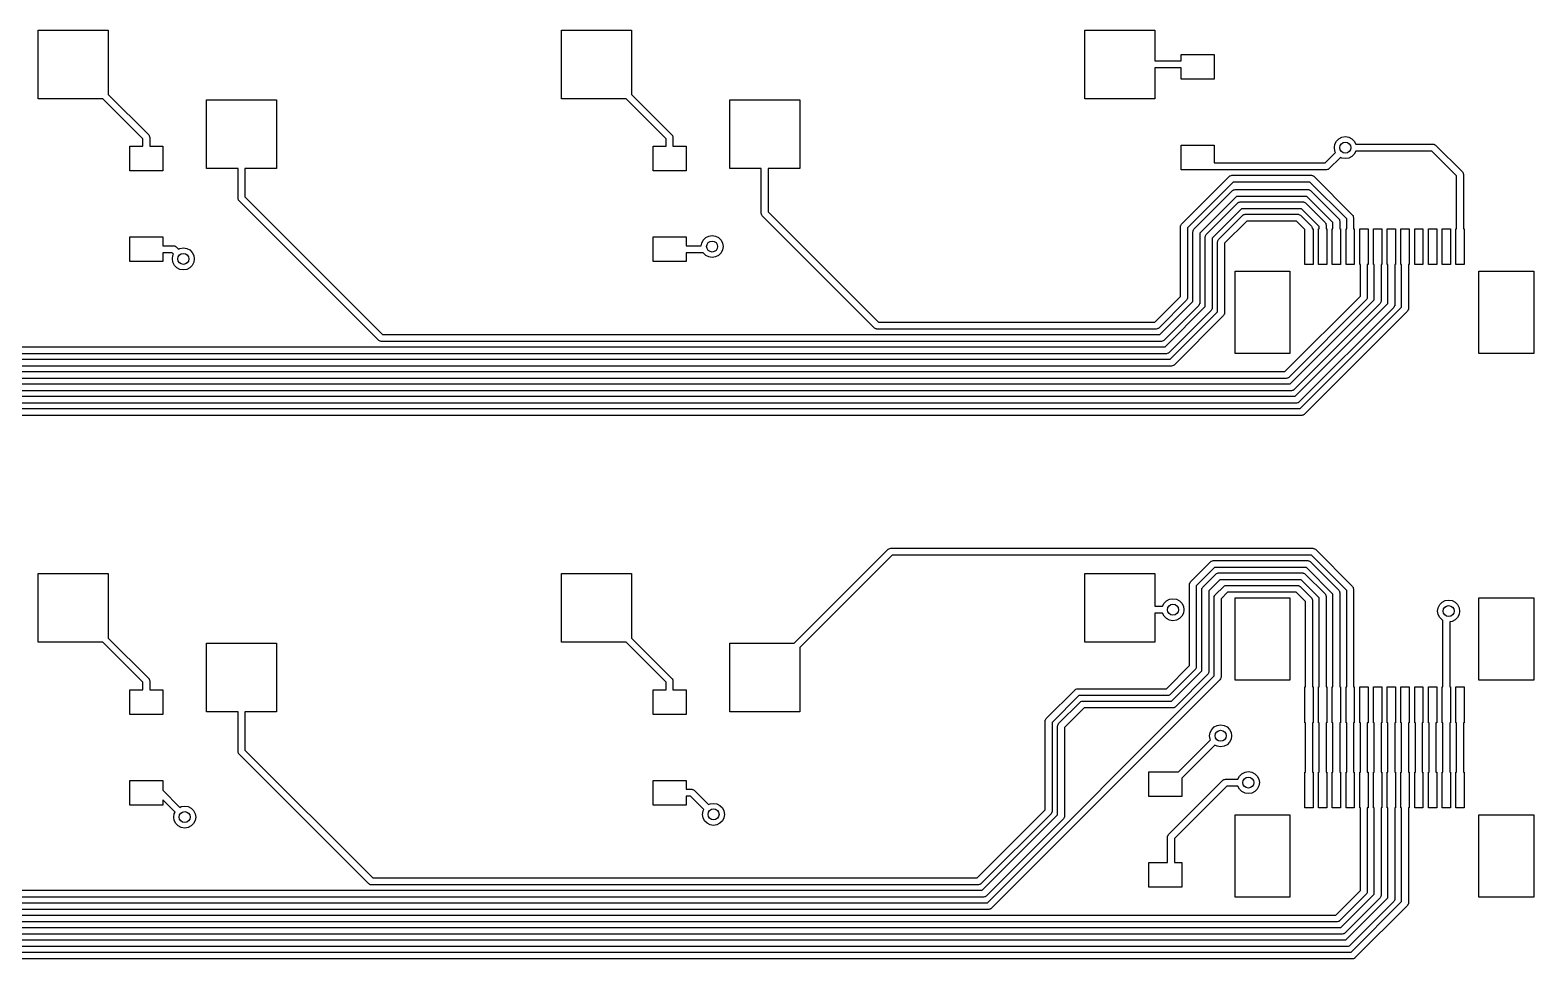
# Model space of a CAD drawing. Extents: x -27 to 355, y -108 to 35.
# Drawn here: x 295 to 349.8, y -27.5 to 6.3 of the extents above; entities that cross this region are included whole.
import ezdxf

# ---------------------------------------------------------------- set-up
doc = ezdxf.new("R2010")
doc.units = 0
doc.layers.add('BLACK', color=7, linetype='CONTINUOUS')

msp = doc.modelspace()

# ---------------------------------------------------------------- linework, layer by layer
at = {"layer": 'BLACK', "linetype": 'CONTINUOUS'}
for p, q in [((295.317, 3.83), (295.317, 6.33)), ((295.317, 6.33), (297.867, 6.33)), ((297.867, 6.33), (297.867, 3.98178)), ((314.367, 3.83), (314.367, 6.33)), ((314.367, 6.33), (316.917, 6.33)), ((316.917, 6.33), (316.917, 3.98178)), ((333.417, 3.83), (333.417, 6.33)), ((333.417, 6.33), (335.967, 6.33)), ((335.967, 6.33), (335.967, 5.205)), ((335.967, 5.205), (336.928, 5.205)), ((336.928, 4.955), (335.967, 4.955)), ((335.967, 4.955), (335.967, 3.83)), ((336.928, 5.205), (336.928, 5.444)), ((336.928, 5.444), (338.128, 5.444)), ((336.928, 4.544), (336.928, 4.955)), ((338.128, 5.444), (338.128, 4.544)), ((338.128, 4.544), (336.928, 4.544)), ((297.867, 3.98178), (299.338, 2.51039)), ((316.917, 3.98178), (318.388, 2.51039)), ((297.665, 3.83), (295.317, 3.83)), ((299.125, 2.37022), (297.665, 3.83)), ((301.44, 1.29), (301.44, 3.79)), ((301.44, 3.79), (303.99, 3.79)), ((303.99, 3.79), (303.99, 1.29)), ((316.715, 3.83), (314.367, 3.83)), ((318.175, 2.37022), (316.715, 3.83)), ((320.49, 1.29), (320.49, 3.79)), ((320.49, 3.79), (323.04, 3.79)), ((323.04, 3.79), (323.04, 1.29)), ((335.967, 3.83), (333.417, 3.83)), ((299.125, 2.1), (299.125, 2.37022)), ((299.338, 2.51039), (299.352, 2.49255)), ((299.352, 2.49255), (299.355, 2.48953)), ((299.355, 2.48953), (299.356, 2.48683)), ((299.356, 2.48683), (299.36, 2.48164)), ((299.36, 2.48164), (299.366, 2.45154)), ((299.366, 2.45154), (299.375, 2.422)), ((299.375, 2.422), (299.375, 2.1)), ((318.175, 2.1), (318.175, 2.37022)), ((318.388, 2.51039), (318.402, 2.49255)), ((318.402, 2.49255), (318.405, 2.48953)), ((318.405, 2.48953), (318.406, 2.48683)), ((318.406, 2.48683), (318.41, 2.48164)), ((318.41, 2.48164), (318.416, 2.45154)), ((318.416, 2.45154), (318.425, 2.422)), ((318.425, 2.422), (318.425, 2.1)), ((342.52, 2.17361), (342.576, 2.28511)), ((342.576, 2.28511), (342.665, 2.37361)), ((342.665, 2.37361), (342.776, 2.43042)), ((342.776, 2.43042), (342.9, 2.45)), ((342.9, 2.45), (343.024, 2.43042)), ((343.024, 2.43042), (343.135, 2.37361)), ((343.135, 2.37361), (343.224, 2.28511)), ((343.224, 2.28511), (343.28, 2.175)), ((298.65, 1.2), (298.65, 2.1)), ((298.65, 2.1), (299.125, 2.1)), ((299.375, 2.1), (299.85, 2.1)), ((299.85, 2.1), (299.85, 1.2)), ((317.7, 1.2), (317.7, 2.1)), ((317.7, 2.1), (318.175, 2.1)), ((318.425, 2.1), (318.9, 2.1)), ((318.9, 2.1), (318.9, 1.2)), ((336.928, 1.244), (336.928, 2.144)), ((336.928, 2.144), (338.128, 2.144)), ((338.128, 2.144), (338.128, 1.49198)), ((342.165, 1.49198), (342.547, 1.87337)), ((342.723, 1.69659), (342.305, 1.27859)), ((342.5, 2.05), (342.52, 2.17361)), ((342.52, 1.92639), (342.5, 2.05)), ((342.547, 1.87337), (342.52, 1.92639)), ((342.776, 1.66958), (342.723, 1.69659)), ((342.9, 1.65), (342.776, 1.66958)), ((343.024, 1.66958), (342.9, 1.65)), ((343.135, 1.72639), (343.024, 1.66958)), ((343.224, 1.81489), (343.135, 1.72639)), ((343.28, 1.925), (343.224, 1.81489)), ((343.28, 2.175), (346.1, 2.175)), ((346.048, 1.925), (343.28, 1.925)), ((346.95, 1.02322), (346.048, 1.925)), ((346.1, 2.175), (346.122, 2.1718)), ((346.122, 2.1718), (346.127, 2.17213)), ((346.127, 2.17213), (346.129, 2.17078)), ((346.129, 2.17078), (346.136, 2.16985)), ((346.136, 2.16985), (346.161, 2.15315)), ((346.161, 2.15315), (346.188, 2.13839)), ((346.188, 2.13839), (347.163, 1.16339)), ((299.85, 1.2), (298.65, 1.2)), ((302.59, 1.29), (301.44, 1.29)), ((302.59, 0.20664), (302.59, 1.29)), ((303.99, 1.29), (302.84, 1.29)), ((302.84, 1.29), (302.84, 0.25842)), ((318.9, 1.2), (317.7, 1.2)), ((321.64, 1.29), (320.49, 1.29)), ((321.64, -0.34384), (321.64, 1.29)), ((323.04, 1.29), (321.89, 1.29)), ((321.89, 1.29), (321.89, -0.29206)), ((337.841, 1.244), (336.928, 1.244)), ((337.855, 1.24198), (337.841, 1.244)), ((342.217, 1.24198), (337.855, 1.24198)), ((338.128, 1.49198), (342.165, 1.49198)), ((342.247, 1.25065), (342.217, 1.24198)), ((342.277, 1.25713), (342.247, 1.25065)), ((342.282, 1.261), (342.277, 1.25713)), ((342.285, 1.26179), (342.282, 1.261)), ((342.288, 1.26527), (342.285, 1.26179)), ((342.305, 1.27859), (342.288, 1.26527)), ((347.163, 1.16339), (347.177, 1.14555)), ((347.177, 1.14555), (347.18, 1.14253)), ((347.18, 1.14253), (347.181, 1.13983)), ((347.181, 1.13983), (347.185, 1.13464)), ((347.185, 1.13464), (347.191, 1.10455)), ((347.191, 1.10455), (347.2, 1.075)), ((336.939, -0.73468), (338.679, 1.00585)), ((338.819, 0.79246), (337.152, -0.87485)), ((338.679, 1.00585), (338.697, 1.01917)), ((338.697, 1.01917), (338.7, 1.02265)), ((338.7, 1.02265), (338.703, 1.02344)), ((338.703, 1.02344), (338.708, 1.02731)), ((338.708, 1.02731), (338.738, 1.03379)), ((338.738, 1.03379), (338.767, 1.04246)), ((338.767, 1.04246), (341.665, 1.04246)), ((341.613, 0.79246), (338.819, 0.79246)), ((342.95, -0.54462), (341.613, 0.79246)), ((341.665, 1.04246), (341.687, 1.03926)), ((341.687, 1.03926), (341.691, 1.03959)), ((341.691, 1.03959), (341.694, 1.03824)), ((341.694, 1.03824), (341.7, 1.03731)), ((341.7, 1.03731), (341.726, 1.02061)), ((341.726, 1.02061), (341.753, 1.00585)), ((341.753, 1.00585), (343.163, -0.40446)), ((346.95, -0.9), (346.95, 1.02322)), ((347.2, 1.075), (347.2, -0.9)), ((302.599, 0.17709), (302.59, 0.20664)), ((302.605, 0.147), (302.599, 0.17709)), ((302.609, 0.14181), (302.605, 0.147)), ((302.61, 0.13911), (302.609, 0.14181)), ((302.613, 0.13609), (302.61, 0.13911)), ((302.627, 0.11825), (302.613, 0.13609)), ((307.712, -4.96675), (302.627, 0.11825)), ((302.84, 0.25842), (307.852, -4.75336)), ((337.388, -0.92088), (338.797, 0.48791)), ((338.937, 0.27452), (337.601, -1.06105)), ((337.838, -1.10708), (338.983, 0.03839)), ((338.797, 0.48791), (338.815, 0.50123)), ((338.815, 0.50123), (338.818, 0.50471)), ((338.818, 0.50471), (338.82, 0.5055)), ((338.82, 0.5055), (338.826, 0.50937)), ((338.826, 0.50937), (338.856, 0.51585)), ((338.856, 0.51585), (338.885, 0.52452)), ((338.885, 0.52452), (341.547, 0.52452)), ((341.495, 0.27452), (338.937, 0.27452)), ((338.983, 0.03839), (339.001, 0.05171)), ((339.001, 0.05171), (339.004, 0.05519)), ((339.004, 0.05519), (339.007, 0.05598)), ((339.007, 0.05598), (339.012, 0.05985)), ((339.012, 0.05985), (339.042, 0.06633)), ((339.042, 0.06633), (339.071, 0.075)), ((339.071, 0.075), (341.361, 0.075)), ((341.361, 0.075), (341.383, 0.0718)), ((341.383, 0.0718), (341.387, 0.07213)), ((341.387, 0.07213), (341.39, 0.07078)), ((341.39, 0.07078), (341.396, 0.06985)), ((341.396, 0.06985), (341.422, 0.05315)), ((341.422, 0.05315), (341.449, 0.03839)), ((341.449, 0.03839), (342.163, -0.67589)), ((342.45, -0.68034), (341.495, 0.27452)), ((341.547, 0.52452), (341.569, 0.52133)), ((341.569, 0.52133), (341.574, 0.52165)), ((341.574, 0.52165), (341.576, 0.5203)), ((341.576, 0.5203), (341.582, 0.51937)), ((341.582, 0.51937), (341.608, 0.50267)), ((341.608, 0.50267), (341.635, 0.48791)), ((341.635, 0.48791), (342.663, -0.54017)), ((321.649, -0.37339), (321.64, -0.34384)), ((321.655, -0.40348), (321.649, -0.37339)), ((321.659, -0.40867), (321.655, -0.40348)), ((321.66, -0.41137), (321.659, -0.40867)), ((321.663, -0.41439), (321.66, -0.41137)), ((321.677, -0.43223), (321.663, -0.41439)), ((325.762, -4.51723), (321.677, -0.43223)), ((321.89, -0.29206), (325.902, -4.30384)), ((339.123, -0.175), (338.051, -1.24724)), ((338.287, -1.29328), (339.169, -0.41113)), ((341.309, -0.175), (339.123, -0.175)), ((339.169, -0.41113), (339.187, -0.39781)), ((339.187, -0.39781), (339.19, -0.39433)), ((339.19, -0.39433), (339.193, -0.39354)), ((339.193, -0.39354), (339.198, -0.38967)), ((339.198, -0.38967), (339.228, -0.38319)), ((339.228, -0.38319), (339.258, -0.37452)), ((339.258, -0.37452), (341.175, -0.37452)), ((341.175, -0.37452), (341.197, -0.37772)), ((341.197, -0.37772), (341.201, -0.37739)), ((341.201, -0.37739), (341.204, -0.37874)), ((341.204, -0.37874), (341.21, -0.37967)), ((341.21, -0.37967), (341.236, -0.39637)), ((341.236, -0.39637), (341.263, -0.41113)), ((341.263, -0.41113), (341.663, -0.81161)), ((341.95, -0.81606), (341.309, -0.175)), ((342.663, -0.54017), (342.677, -0.55801)), ((342.95, -0.9), (342.95, -0.54462)), ((343.163, -0.40446), (343.177, -0.42229)), ((343.177, -0.42229), (343.18, -0.42532)), ((343.18, -0.42532), (343.181, -0.42802)), ((343.181, -0.42802), (343.185, -0.4332)), ((343.185, -0.4332), (343.191, -0.4633)), ((343.191, -0.4633), (343.2, -0.49285)), ((343.2, -0.49285), (343.2, -0.9)), ((336.902, -0.82307), (336.905, -0.80104)), ((336.902, -3.36706), (336.902, -0.82307)), ((336.905, -0.79644), (336.906, -0.79397)), ((336.905, -0.80104), (336.905, -0.79644)), ((336.906, -0.79397), (336.907, -0.78757)), ((336.907, -0.78757), (336.924, -0.7617)), ((336.924, -0.7617), (336.939, -0.73468)), ((337.152, -0.87485), (337.152, -3.41884)), ((337.351, -1.00927), (337.355, -0.98724)), ((337.351, -3.55326), (337.351, -1.00927)), ((337.354, -0.98264), (337.356, -0.98017)), ((337.355, -0.98724), (337.354, -0.98264)), ((337.356, -0.98017), (337.357, -0.97377)), ((337.357, -0.97377), (337.373, -0.9479)), ((337.373, -0.9479), (337.388, -0.92088)), ((337.601, -1.06105), (337.601, -3.60503)), ((339.309, -0.62452), (338.5, -1.43344)), ((341.123, -0.62452), (339.309, -0.62452)), ((341.425, -0.92678), (341.123, -0.62452)), ((341.425, -2.2), (341.425, -0.92678)), ((341.663, -0.81161), (341.677, -0.82945)), ((341.677, -0.82945), (341.68, -0.83247)), ((341.68, -0.83247), (341.681, -0.83517)), ((341.681, -0.83517), (341.685, -0.84035)), ((341.685, -0.84035), (341.691, -0.87045)), ((341.691, -0.87045), (341.7, -0.9)), ((341.7, -0.9), (341.725, -0.9)), ((341.725, -0.9), (341.725, -2.2)), ((341.925, -2.2), (341.925, -0.9)), ((341.925, -0.9), (341.95, -0.9)), ((341.95, -0.9), (341.95, -0.81606)), ((342.163, -0.67589), (342.177, -0.69373)), ((342.177, -0.69373), (342.18, -0.69675)), ((342.18, -0.69675), (342.181, -0.69945)), ((342.181, -0.69945), (342.185, -0.70464)), ((342.185, -0.70464), (342.191, -0.73474)), ((342.191, -0.73474), (342.2, -0.76428)), ((342.2, -0.76428), (342.2, -0.9)), ((342.2, -0.9), (342.225, -0.9)), ((342.225, -0.9), (342.225, -2.2)), ((342.425, -2.2), (342.425, -0.9)), ((342.425, -0.9), (342.45, -0.9)), ((342.45, -0.9), (342.45, -0.68034)), ((342.677, -0.55801), (342.68, -0.56103)), ((342.68, -0.56103), (342.681, -0.56374)), ((342.681, -0.56374), (342.685, -0.56892)), ((342.685, -0.56892), (342.691, -0.59902)), ((342.691, -0.59902), (342.7, -0.62856)), ((342.7, -0.62856), (342.7, -0.9)), ((342.7, -0.9), (342.725, -0.9)), ((342.725, -0.9), (342.725, -2.2)), ((342.925, -2.2), (342.925, -0.9)), ((342.925, -0.9), (342.95, -0.9)), ((343.2, -0.9), (343.225, -0.9)), ((343.225, -0.9), (343.225, -2.2)), ((343.425, -2.2), (343.425, -0.9)), ((343.425, -0.9), (343.725, -0.9)), ((343.725, -0.9), (343.725, -2.2)), ((343.925, -2.2), (343.925, -0.9)), ((343.925, -0.9), (344.225, -0.9)), ((344.225, -0.9), (344.225, -2.2)), ((344.425, -2.2), (344.425, -0.9)), ((344.425, -0.9), (344.725, -0.9)), ((344.725, -0.9), (344.725, -2.2)), ((344.925, -2.2), (344.925, -0.9)), ((344.925, -0.9), (345.225, -0.9)), ((345.225, -0.9), (345.225, -2.2)), ((345.425, -2.2), (345.425, -0.9)), ((345.425, -0.9), (345.725, -0.9)), ((345.725, -0.9), (345.725, -2.2)), ((345.925, -2.2), (345.925, -0.9)), ((345.925, -0.9), (346.225, -0.9)), ((346.225, -0.9), (346.225, -2.2)), ((346.425, -2.2), (346.425, -0.9)), ((346.425, -0.9), (346.725, -0.9)), ((346.725, -0.9), (346.725, -2.2)), ((346.925, -2.2), (346.925, -0.9)), ((346.925, -0.9), (346.95, -0.9)), ((347.2, -0.9), (347.225, -0.9)), ((347.225, -0.9), (347.225, -2.2)), ((298.65, -2.1), (298.65, -1.2)), ((298.65, -1.2), (299.85, -1.2)), ((299.85, -1.2), (299.85, -1.525)), ((299.85, -1.525), (300.25, -1.525)), ((300.25, -1.525), (300.272, -1.52819)), ((300.272, -1.52819), (300.277, -1.52787)), ((300.277, -1.52787), (300.279, -1.52922)), ((300.279, -1.52922), (300.286, -1.53015)), ((300.286, -1.53015), (300.311, -1.54685)), ((300.311, -1.54685), (300.338, -1.56161)), ((300.338, -1.56161), (300.423, -1.64659)), ((300.423, -1.64659), (300.476, -1.61958)), ((300.476, -1.61958), (300.6, -1.6)), ((300.6, -1.6), (300.724, -1.61958)), ((300.724, -1.61958), (300.835, -1.67639)), ((317.7, -2.1), (317.7, -1.2)), ((317.7, -1.2), (318.9, -1.2)), ((318.9, -1.2), (318.9, -1.525)), ((318.9, -1.525), (319.454, -1.525)), ((319.454, -1.525), (319.47, -1.42639)), ((319.47, -1.42639), (319.526, -1.31489)), ((319.526, -1.31489), (319.615, -1.22639)), ((319.615, -1.22639), (319.726, -1.16958)), ((319.726, -1.16958), (319.85, -1.15)), ((319.85, -1.15), (319.974, -1.16958)), ((319.974, -1.16958), (320.085, -1.22639)), ((320.085, -1.22639), (320.174, -1.31489)), ((320.174, -1.31489), (320.23, -1.42639)), ((320.23, -1.42639), (320.25, -1.55)), ((320.25, -1.55), (320.23, -1.67361)), ((337.801, -1.19547), (337.804, -1.17344)), ((337.801, -3.73945), (337.801, -1.19547)), ((337.804, -1.16884), (337.805, -1.16636)), ((337.804, -1.17344), (337.804, -1.16884)), ((337.805, -1.16636), (337.806, -1.15996)), ((337.806, -1.15996), (337.823, -1.1341)), ((337.823, -1.1341), (337.838, -1.10708)), ((338.051, -1.24724), (338.051, -3.79123)), ((338.25, -1.38166), (338.254, -1.35963)), ((338.25, -3.92565), (338.25, -1.38166)), ((338.253, -1.35504), (338.255, -1.35256)), ((338.254, -1.35963), (338.253, -1.35504)), ((338.255, -1.35256), (338.256, -1.34616)), ((338.256, -1.34616), (338.272, -1.3203)), ((338.272, -1.3203), (338.287, -1.29328)), ((338.5, -1.43344), (338.5, -3.97743)), ((299.85, -2.1), (298.65, -2.1)), ((300.198, -1.775), (299.85, -1.775)), ((299.85, -1.775), (299.85, -2.1)), ((300.247, -1.82337), (300.198, -1.775)), ((300.2, -2), (300.22, -1.87639)), ((300.22, -2.12361), (300.2, -2)), ((300.22, -1.87639), (300.247, -1.82337)), ((300.276, -2.23511), (300.22, -2.12361)), ((300.835, -1.67639), (300.924, -1.76489)), ((300.924, -1.76489), (300.98, -1.87639)), ((300.98, -2.12361), (300.924, -2.23511)), ((300.98, -1.87639), (301, -2)), ((301, -2), (300.98, -2.12361)), ((318.9, -2.1), (317.7, -2.1)), ((319.521, -1.775), (318.9, -1.775)), ((318.9, -1.775), (318.9, -2.1)), ((319.526, -1.78511), (319.521, -1.775)), ((319.615, -1.87361), (319.526, -1.78511)), ((319.726, -1.93042), (319.615, -1.87361)), ((319.85, -1.95), (319.726, -1.93042)), ((319.974, -1.93042), (319.85, -1.95)), ((320.085, -1.87361), (319.974, -1.93042)), ((320.174, -1.78511), (320.085, -1.87361)), ((320.23, -1.67361), (320.174, -1.78511)), ((300.365, -2.32361), (300.276, -2.23511)), ((300.476, -2.38042), (300.365, -2.32361)), ((300.6, -2.4), (300.476, -2.38042)), ((300.724, -2.38042), (300.6, -2.4)), ((300.835, -2.32361), (300.724, -2.38042)), ((300.924, -2.23511), (300.835, -2.32361)), ((338.885, -5.45), (338.885, -2.45)), ((338.885, -2.45), (340.885, -2.45)), ((340.885, -2.45), (340.885, -5.45)), ((341.725, -2.2), (341.425, -2.2)), ((342.225, -2.2), (341.925, -2.2)), ((342.725, -2.2), (342.425, -2.2)), ((343.225, -2.2), (342.925, -2.2)), ((343.45, -2.2), (343.425, -2.2)), ((343.45, -3.35224), (343.45, -2.2)), ((343.725, -2.2), (343.7, -2.2)), ((343.7, -2.2), (343.7, -3.40402)), ((343.95, -2.2), (343.925, -2.2)), ((343.95, -3.48796), (343.95, -2.2)), ((344.225, -2.2), (344.2, -2.2)), ((344.2, -2.2), (344.2, -3.53974)), ((344.45, -2.2), (344.425, -2.2)), ((344.45, -3.62368), (344.45, -2.2)), ((344.725, -2.2), (344.7, -2.2)), ((344.7, -2.2), (344.7, -3.67546)), ((344.95, -2.2), (344.925, -2.2)), ((344.95, -3.7594), (344.95, -2.2)), ((345.225, -2.2), (345.2, -2.2)), ((345.2, -2.2), (345.2, -3.81117)), ((345.725, -2.2), (345.425, -2.2)), ((346.225, -2.2), (345.925, -2.2)), ((346.725, -2.2), (346.425, -2.2)), ((347.225, -2.2), (346.925, -2.2)), ((347.765, -5.45), (347.765, -2.45)), ((347.765, -2.45), (349.765, -2.45)), ((349.765, -2.45), (349.765, -5.45)), ((335.965, -4.30384), (336.902, -3.36706)), ((337.115, -3.50723), (336.105, -4.51723)), ((336.151, -4.75336), (337.351, -3.55326)), ((337.565, -3.69342), (336.292, -4.96675)), ((336.338, -5.20288), (337.801, -3.73945)), ((337.13, -3.4802), (337.115, -3.50723)), ((337.147, -3.45434), (337.13, -3.4802)), ((337.148, -3.44794), (337.147, -3.45434)), ((337.149, -3.44546), (337.148, -3.44794)), ((337.152, -3.41884), (337.149, -3.44087)), ((337.149, -3.44087), (337.149, -3.44546)), ((337.58, -3.6664), (337.565, -3.69342)), ((337.596, -3.64054), (337.58, -3.6664)), ((337.597, -3.63414), (337.596, -3.64054)), ((337.599, -3.63166), (337.597, -3.63414)), ((337.601, -3.60503), (337.598, -3.62706)), ((337.598, -3.62706), (337.599, -3.63166)), ((338.046, -3.82673), (338.029, -3.8526)), ((338.047, -3.82033), (338.046, -3.82673)), ((338.048, -3.81786), (338.047, -3.82033)), ((338.051, -3.79123), (338.048, -3.81327)), ((338.048, -3.81327), (338.048, -3.81786)), ((340.7, -6.10192), (343.45, -3.35224)), ((343.663, -3.49241), (340.84, -6.31531)), ((340.887, -6.55144), (343.95, -3.48796)), ((344.163, -3.62813), (341.027, -6.76483)), ((341.073, -7.00096), (344.45, -3.62368)), ((344.663, -3.76384), (341.213, -7.21435)), ((341.259, -7.45048), (344.95, -3.7594)), ((343.678, -3.46538), (343.663, -3.49241)), ((343.695, -3.43952), (343.678, -3.46538)), ((343.696, -3.43312), (343.695, -3.43952)), ((343.697, -3.43065), (343.696, -3.43312)), ((343.7, -3.40402), (343.697, -3.42605)), ((343.697, -3.42605), (343.697, -3.43065)), ((344.178, -3.6011), (344.163, -3.62813)), ((344.195, -3.57524), (344.178, -3.6011)), ((344.196, -3.56884), (344.195, -3.57524)), ((344.197, -3.56637), (344.196, -3.56884)), ((344.2, -3.53974), (344.197, -3.56177)), ((344.197, -3.56177), (344.197, -3.56637)), ((344.678, -3.73682), (344.663, -3.76384)), ((344.695, -3.71096), (344.678, -3.73682)), ((344.696, -3.70456), (344.695, -3.71096)), ((344.697, -3.70208), (344.696, -3.70456)), ((344.7, -3.67546), (344.697, -3.69749)), ((344.697, -3.69749), (344.697, -3.70208)), ((345.2, -3.81117), (345.197, -3.8332)), ((325.902, -4.30384), (335.965, -4.30384)), ((338.014, -3.87962), (336.478, -5.41627)), ((336.524, -5.6524), (338.25, -3.92565)), ((338.464, -4.06582), (336.664, -5.86579)), ((338.029, -3.8526), (338.014, -3.87962)), ((338.479, -4.03879), (338.464, -4.06582)), ((338.495, -4.01293), (338.479, -4.03879)), ((338.496, -4.00653), (338.495, -4.01293)), ((338.498, -4.00406), (338.496, -4.00653)), ((338.5, -3.97743), (338.497, -3.99946)), ((338.497, -3.99946), (338.498, -4.00406)), ((345.163, -3.89956), (341.399, -7.66387)), ((345.178, -3.87254), (345.163, -3.89956)), ((345.195, -3.84667), (345.178, -3.87254)), ((345.196, -3.84027), (345.195, -3.84667)), ((345.197, -3.8378), (345.196, -3.84027)), ((345.197, -3.8332), (345.197, -3.8378)), ((307.852, -4.75336), (336.151, -4.75336)), ((325.789, -4.53199), (325.762, -4.51723)), ((325.814, -4.54869), (325.789, -4.53199)), ((325.821, -4.54962), (325.814, -4.54869)), ((325.823, -4.55097), (325.821, -4.54962)), ((325.828, -4.55064), (325.823, -4.55097)), ((325.85, -4.55384), (325.828, -4.55064)), ((336.017, -4.55384), (325.85, -4.55384)), ((336.046, -4.54517), (336.017, -4.55384)), ((336.077, -4.53869), (336.046, -4.54517)), ((336.082, -4.53482), (336.077, -4.53869)), ((336.084, -4.53403), (336.082, -4.53482)), ((336.087, -4.53055), (336.084, -4.53403)), ((336.105, -4.51723), (336.087, -4.53055)), ((336.389, -5.45288), (288.278, -5.45288)), ((288.33, -5.20288), (336.338, -5.20288)), ((307.739, -4.98151), (307.712, -4.96675)), ((307.764, -4.99821), (307.739, -4.98151)), ((307.771, -4.99914), (307.764, -4.99821)), ((307.773, -5.00049), (307.771, -4.99914)), ((307.778, -5.00016), (307.773, -5.00049)), ((307.8, -5.00336), (307.778, -5.00016)), ((336.203, -5.00336), (307.8, -5.00336)), ((336.233, -4.99469), (336.203, -5.00336)), ((336.263, -4.98821), (336.233, -4.99469)), ((336.268, -4.98434), (336.263, -4.98821)), ((336.271, -4.98355), (336.268, -4.98434)), ((336.274, -4.98007), (336.271, -4.98355)), ((336.292, -4.96675), (336.274, -4.98007)), ((336.419, -5.44421), (336.389, -5.45288)), ((336.449, -5.43773), (336.419, -5.44421)), ((336.454, -5.43386), (336.449, -5.43773)), ((336.457, -5.43307), (336.454, -5.43386)), ((336.46, -5.42959), (336.457, -5.43307)), ((336.478, -5.41627), (336.46, -5.42959)), ((340.885, -5.45), (338.885, -5.45)), ((349.765, -5.45), (347.765, -5.45)), ((336.576, -5.9024), (264.377, -5.9024)), ((264.429, -5.6524), (336.524, -5.6524)), ((336.605, -5.89373), (336.576, -5.9024)), ((336.635, -5.88725), (336.605, -5.89373)), ((336.64, -5.88338), (336.635, -5.88725)), ((336.643, -5.88259), (336.64, -5.88338)), ((336.646, -5.87911), (336.643, -5.88259)), ((336.664, -5.86579), (336.646, -5.87911)), ((226.728, -6.55144), (340.887, -6.55144)), ((340.752, -6.35192), (247.03, -6.35192)), ((247.082, -6.10192), (340.7, -6.10192)), ((340.782, -6.34325), (340.752, -6.35192)), ((340.812, -6.33677), (340.782, -6.34325)), ((340.817, -6.3329), (340.812, -6.33677)), ((340.82, -6.33211), (340.817, -6.3329)), ((340.823, -6.32863), (340.82, -6.33211)), ((340.84, -6.31531), (340.823, -6.32863)), ((209.881, -7.00096), (341.073, -7.00096)), ((340.938, -6.80144), (226.676, -6.80144)), ((340.968, -6.79277), (340.938, -6.80144)), ((340.998, -6.78629), (340.968, -6.79277)), ((341.003, -6.78242), (340.998, -6.78629)), ((341.006, -6.78163), (341.003, -6.78242)), ((341.009, -6.77815), (341.006, -6.78163)), ((341.027, -6.76483), (341.009, -6.77815)), ((177.802, -7.45048), (341.259, -7.45048)), ((341.124, -7.25096), (209.829, -7.25096)), ((341.154, -7.24229), (341.124, -7.25096)), ((341.184, -7.23581), (341.154, -7.24229)), ((341.189, -7.23194), (341.184, -7.23581)), ((341.192, -7.23115), (341.189, -7.23194)), ((341.195, -7.22767), (341.192, -7.23115)), ((341.213, -7.21435), (341.195, -7.22767)), ((341.399, -7.66387), (341.381, -7.67719)), ((341.311, -7.70048), (177.75, -7.70048)), ((341.34, -7.69181), (341.311, -7.70048)), ((341.37, -7.68533), (341.34, -7.69181)), ((341.376, -7.68146), (341.37, -7.68533)), ((341.378, -7.68067), (341.376, -7.68146)), ((341.381, -7.67719), (341.378, -7.68067)), ((322.838, -15.995), (326.26, -12.5731)), ((326.26, -12.5731), (326.278, -12.5597)), ((326.278, -12.5597), (326.281, -12.5563)), ((326.281, -12.5563), (326.284, -12.5555)), ((326.284, -12.5555), (326.289, -12.5516)), ((326.289, -12.5516), (326.319, -12.5451)), ((326.319, -12.5451), (326.349, -12.5364)), ((326.349, -12.5364), (341.72, -12.5364)), ((341.72, -12.5364), (341.742, -12.5396)), ((341.742, -12.5396), (341.747, -12.5393)), ((341.747, -12.5393), (341.749, -12.5407)), ((341.749, -12.5407), (341.756, -12.5416)), ((341.756, -12.5416), (341.782, -12.5583)), ((341.782, -12.5583), (341.809, -12.5731)), ((341.809, -12.5731), (343.163, -13.9277)), ((326.4, -12.7864), (323.04, -16.1468)), ((341.669, -12.7864), (326.4, -12.7864)), ((337.262, -13.7616), (338.001, -13.0226)), ((338.001, -13.0226), (338.018, -13.0093)), ((338.018, -13.0093), (338.022, -13.0058)), ((338.022, -13.0058), (338.024, -13.005)), ((338.024, -13.005), (338.029, -13.0011)), ((338.029, -13.0011), (338.059, -12.9946)), ((338.059, -12.9946), (338.089, -12.986)), ((338.089, -12.986), (341.534, -12.986)), ((341.534, -12.986), (341.556, -12.9892)), ((341.556, -12.9892), (341.561, -12.9888)), ((341.561, -12.9888), (341.563, -12.9902)), ((341.563, -12.9902), (341.57, -12.9911)), ((341.57, -12.9911), (341.596, -13.0078)), ((341.596, -13.0078), (341.623, -13.0226)), ((341.623, -13.0226), (342.663, -14.0634)), ((342.95, -14.0678), (341.669, -12.7864)), ((295.317, -15.955), (295.317, -13.455)), ((295.317, -13.455), (297.867, -13.455)), ((297.867, -13.455), (297.867, -15.8032)), ((314.367, -15.955), (314.367, -13.455)), ((314.367, -13.455), (316.917, -13.455)), ((316.917, -13.455), (316.917, -15.8032)), ((333.417, -15.955), (333.417, -13.455)), ((333.417, -13.455), (335.967, -13.455)), ((335.967, -13.455), (335.967, -14.6475)), ((338.141, -13.236), (337.475, -13.9018)), ((337.711, -13.9478), (338.187, -13.4721)), ((338.327, -13.6855), (337.925, -14.088)), ((341.482, -13.236), (338.141, -13.236)), ((338.187, -13.4721), (338.205, -13.4588)), ((338.205, -13.4588), (338.208, -13.4553)), ((338.208, -13.4553), (338.21, -13.4545)), ((338.21, -13.4545), (338.216, -13.4506)), ((338.216, -13.4506), (338.246, -13.4442)), ((338.246, -13.4442), (338.275, -13.4355)), ((338.275, -13.4355), (341.348, -13.4355)), ((341.296, -13.6855), (338.327, -13.6855)), ((341.95, -14.3393), (341.296, -13.6855)), ((341.348, -13.4355), (341.37, -13.4387)), ((341.37, -13.4387), (341.375, -13.4384)), ((341.375, -13.4384), (341.377, -13.4397)), ((341.377, -13.4397), (341.383, -13.4406)), ((341.383, -13.4406), (341.409, -13.4573)), ((341.409, -13.4573), (341.436, -13.4721)), ((341.436, -13.4721), (342.163, -14.1991)), ((342.45, -14.2036), (341.482, -13.236)), ((337.225, -13.85), (337.228, -13.828)), ((337.225, -16.8089), (337.225, -13.85)), ((337.228, -13.8234), (337.229, -13.8209)), ((337.228, -13.828), (337.228, -13.8234)), ((337.229, -13.8209), (337.23, -13.8145)), ((337.23, -13.8145), (337.247, -13.7886)), ((337.247, -13.7886), (337.262, -13.7616)), ((337.475, -13.9018), (337.475, -16.8607)), ((337.675, -14.0362), (337.678, -14.0142)), ((337.675, -16.9951), (337.675, -14.0362)), ((337.677, -14.0096), (337.679, -14.0071)), ((337.678, -14.0142), (337.677, -14.0096)), ((337.679, -14.0071), (337.68, -14.0007)), ((337.68, -14.0007), (337.696, -13.9748)), ((337.696, -13.9748), (337.711, -13.9478)), ((337.925, -14.088), (337.925, -17.0469)), ((338.161, -14.2335), (338.473, -13.9216)), ((338.613, -14.135), (338.374, -14.3737)), ((338.473, -13.9216), (338.49, -13.9083)), ((338.49, -13.9083), (338.493, -13.9048)), ((338.493, -13.9048), (338.496, -13.904)), ((338.496, -13.904), (338.501, -13.9002)), ((338.501, -13.9002), (338.531, -13.8937)), ((338.531, -13.8937), (338.561, -13.885)), ((338.561, -13.885), (341.162, -13.885)), ((341.11, -14.135), (338.613, -14.135)), ((341.45, -14.475), (341.11, -14.135)), ((341.162, -13.885), (341.184, -13.8882)), ((341.184, -13.8882), (341.188, -13.8879)), ((341.188, -13.8879), (341.191, -13.8892)), ((341.191, -13.8892), (341.197, -13.8902)), ((341.197, -13.8902), (341.223, -13.9069)), ((341.223, -13.9069), (341.25, -13.9216)), ((341.25, -13.9216), (341.663, -14.3348)), ((342.163, -14.1991), (342.177, -14.2169)), ((342.177, -14.2169), (342.18, -14.22)), ((342.18, -14.22), (342.181, -14.2227)), ((342.181, -14.2227), (342.185, -14.2279)), ((342.185, -14.2279), (342.191, -14.258)), ((342.45, -17.585), (342.45, -14.2036)), ((342.663, -14.0634), (342.677, -14.0812)), ((342.677, -14.0812), (342.68, -14.0843)), ((342.68, -14.0843), (342.681, -14.087)), ((342.681, -14.087), (342.685, -14.0921)), ((342.685, -14.0921), (342.691, -14.1222)), ((342.691, -14.1222), (342.7, -14.1518)), ((342.7, -14.1518), (342.7, -17.585)), ((342.95, -17.585), (342.95, -14.0678)), ((343.163, -13.9277), (343.177, -13.9455)), ((343.177, -13.9455), (343.18, -13.9485)), ((343.18, -13.9485), (343.181, -13.9512)), ((343.181, -13.9512), (343.185, -13.9564)), ((343.185, -13.9564), (343.191, -13.9865)), ((343.191, -13.9865), (343.2, -14.0161)), ((343.2, -14.0161), (343.2, -17.585)), ((335.967, -14.6475), (336.246, -14.6475)), ((336.246, -14.6475), (336.302, -14.5374)), ((336.302, -14.5374), (336.39, -14.4489)), ((336.39, -14.4489), (336.502, -14.3921)), ((336.502, -14.3921), (336.625, -14.3725)), ((336.625, -14.3725), (336.749, -14.3921)), ((336.749, -14.3921), (336.861, -14.4489)), ((336.861, -14.4489), (336.949, -14.5374)), ((336.949, -14.5374), (337.006, -14.6489)), ((337.006, -14.6489), (337.025, -14.7725)), ((337.025, -14.7725), (337.006, -14.8961)), ((338.124, -14.3219), (338.127, -14.2999)), ((338.124, -17.1813), (338.124, -14.3219)), ((338.127, -14.2953), (338.128, -14.2928)), ((338.127, -14.2999), (338.127, -14.2953)), ((338.128, -14.2928), (338.129, -14.2864)), ((338.129, -14.2864), (338.146, -14.2606)), ((338.146, -14.2606), (338.161, -14.2335)), ((338.374, -14.3737), (338.374, -17.2331)), ((338.885, -17.335), (338.885, -14.335)), ((338.885, -14.335), (340.885, -14.335)), ((340.885, -14.335), (340.885, -17.335)), ((341.45, -17.585), (341.45, -14.475)), ((341.663, -14.3348), (341.677, -14.3527)), ((341.677, -14.3527), (341.68, -14.3557)), ((341.68, -14.3557), (341.681, -14.3584)), ((341.681, -14.3584), (341.685, -14.3636)), ((341.685, -14.3636), (341.691, -14.3937)), ((341.691, -14.3937), (341.7, -14.4232)), ((341.7, -14.4232), (341.7, -17.585)), ((341.95, -17.585), (341.95, -14.3393)), ((342.191, -14.258), (342.2, -14.2875)), ((342.2, -14.2875), (342.2, -17.585)), ((346.26, -14.8225), (346.28, -14.6989)), ((346.28, -14.6989), (346.336, -14.5874)), ((346.336, -14.5874), (346.425, -14.4989)), ((346.425, -14.4989), (346.536, -14.4421)), ((346.536, -14.4421), (346.66, -14.4225)), ((346.66, -14.4225), (346.784, -14.4421)), ((346.784, -14.4421), (346.895, -14.4989)), ((346.895, -14.4989), (346.984, -14.5874)), ((346.984, -14.5874), (347.04, -14.6989)), ((347.04, -14.6989), (347.06, -14.8225)), ((347.765, -17.335), (347.765, -14.335)), ((347.765, -14.335), (349.765, -14.335)), ((349.765, -14.335), (349.765, -17.335)), ((336.246, -14.8975), (335.967, -14.8975)), ((335.967, -14.8975), (335.967, -15.955)), ((336.302, -15.0076), (336.246, -14.8975)), ((336.39, -15.0961), (336.302, -15.0076)), ((336.502, -15.1529), (336.39, -15.0961)), ((336.625, -15.1725), (336.502, -15.1529)), ((336.749, -15.1529), (336.625, -15.1725)), ((336.861, -15.0961), (336.749, -15.1529)), ((336.949, -15.0076), (336.861, -15.0961)), ((337.006, -14.8961), (336.949, -15.0076)), ((346.28, -14.9461), (346.26, -14.8225)), ((346.336, -15.0576), (346.28, -14.9461)), ((346.425, -15.1461), (346.336, -15.0576)), ((346.45, -15.1589), (346.425, -15.1461)), ((346.45, -17.585), (346.45, -15.1589)), ((346.784, -15.2029), (346.7, -15.2162)), ((346.7, -15.2162), (346.7, -17.585)), ((346.895, -15.1461), (346.784, -15.2029)), ((346.984, -15.0576), (346.895, -15.1461)), ((347.04, -14.9461), (346.984, -15.0576)), ((347.06, -14.8225), (347.04, -14.9461)), ((297.867, -15.8032), (299.338, -17.2746)), ((316.917, -15.8032), (318.388, -17.2746)), ((297.665, -15.955), (295.317, -15.955)), ((299.125, -17.4148), (297.665, -15.955)), ((301.44, -18.495), (301.44, -15.995)), ((301.44, -15.995), (303.99, -15.995)), ((303.99, -15.995), (303.99, -18.495)), ((316.715, -15.955), (314.367, -15.955)), ((318.175, -17.4148), (316.715, -15.955)), ((320.49, -18.495), (320.49, -15.995)), ((320.49, -15.995), (322.838, -15.995)), ((323.04, -16.1468), (323.04, -18.495)), ((335.967, -15.955), (333.417, -15.955)), ((336.386, -17.648), (337.225, -16.8089)), ((337.438, -16.949), (336.526, -17.8614)), ((337.453, -16.922), (337.438, -16.949)), ((337.47, -16.8962), (337.453, -16.922)), ((337.471, -16.8898), (337.47, -16.8962)), ((337.472, -16.8873), (337.471, -16.8898)), ((337.475, -16.8607), (337.472, -16.8827)), ((337.472, -16.8827), (337.472, -16.8873)), ((299.125, -17.685), (299.125, -17.4148)), ((299.338, -17.2746), (299.352, -17.2924)), ((299.352, -17.2924), (299.355, -17.2955)), ((299.355, -17.2955), (299.356, -17.2982)), ((299.356, -17.2982), (299.36, -17.3034)), ((299.36, -17.3034), (299.366, -17.3335)), ((299.366, -17.3335), (299.375, -17.363)), ((299.375, -17.363), (299.375, -17.685)), ((318.175, -17.685), (318.175, -17.4148)), ((318.388, -17.2746), (318.402, -17.2924)), ((318.402, -17.2924), (318.405, -17.2955)), ((318.405, -17.2955), (318.406, -17.2982)), ((318.406, -17.2982), (318.41, -17.3034)), ((318.41, -17.3034), (318.416, -17.3335)), ((318.416, -17.3335), (318.425, -17.363)), ((318.425, -17.363), (318.425, -17.685)), ((329.868, -25.4374), (338.124, -17.1813)), ((338.337, -17.3214), (330.008, -25.6508)), ((336.572, -18.0975), (337.675, -16.9951)), ((337.888, -17.1352), (336.712, -18.3109)), ((337.903, -17.1082), (337.888, -17.1352)), ((337.919, -17.0824), (337.903, -17.1082)), ((337.92, -17.076), (337.919, -17.0824)), ((337.922, -17.0735), (337.92, -17.076)), ((337.925, -17.0469), (337.921, -17.0689)), ((337.921, -17.0689), (337.922, -17.0735)), ((338.352, -17.2944), (338.337, -17.3214)), ((338.369, -17.2686), (338.352, -17.2944)), ((338.37, -17.2622), (338.369, -17.2686)), ((338.371, -17.2597), (338.37, -17.2622)), ((338.374, -17.2331), (338.371, -17.2551)), ((338.371, -17.2551), (338.371, -17.2597)), ((340.885, -17.335), (338.885, -17.335)), ((349.765, -17.335), (347.765, -17.335)), ((298.65, -18.585), (298.65, -17.685)), ((298.65, -17.685), (299.125, -17.685)), ((299.375, -17.685), (299.85, -17.685)), ((299.85, -17.685), (299.85, -18.585)), ((317.7, -18.585), (317.7, -17.685)), ((317.7, -17.685), (318.175, -17.685)), ((318.425, -17.685), (318.9, -17.685)), ((318.9, -17.685), (318.9, -18.585)), ((332.012, -18.7341), (333.061, -17.6846)), ((333.201, -17.898), (332.225, -18.8743)), ((333.061, -17.6846), (333.079, -17.6713)), ((333.079, -17.6713), (333.082, -17.6678)), ((333.082, -17.6678), (333.085, -17.667)), ((333.085, -17.667), (333.09, -17.6631)), ((333.09, -17.6631), (333.12, -17.6566)), ((333.12, -17.6566), (333.15, -17.648)), ((333.15, -17.648), (336.386, -17.648)), ((336.438, -17.898), (333.201, -17.898)), ((336.467, -17.8893), (336.438, -17.898)), ((336.497, -17.8828), (336.467, -17.8893)), ((336.503, -17.879), (336.497, -17.8828)), ((336.505, -17.8782), (336.503, -17.879)), ((336.508, -17.8747), (336.505, -17.8782)), ((336.526, -17.8614), (336.508, -17.8747)), ((341.425, -18.885), (341.425, -17.585)), ((341.425, -17.585), (341.45, -17.585)), ((341.7, -17.585), (341.725, -17.585)), ((341.725, -17.585), (341.725, -18.885)), ((341.925, -18.885), (341.925, -17.585)), ((341.925, -17.585), (341.95, -17.585)), ((342.2, -17.585), (342.225, -17.585)), ((342.225, -17.585), (342.225, -18.885)), ((342.425, -18.885), (342.425, -17.585)), ((342.425, -17.585), (342.45, -17.585)), ((342.7, -17.585), (342.725, -17.585)), ((342.725, -17.585), (342.725, -18.885)), ((342.925, -18.885), (342.925, -17.585)), ((342.925, -17.585), (342.95, -17.585)), ((343.2, -17.585), (343.225, -17.585)), ((343.225, -17.585), (343.225, -18.885)), ((343.425, -18.885), (343.425, -17.585)), ((343.425, -17.585), (343.725, -17.585)), ((343.725, -17.585), (343.725, -18.885)), ((343.925, -18.885), (343.925, -17.585)), ((343.925, -17.585), (344.225, -17.585)), ((344.225, -17.585), (344.225, -18.885)), ((344.425, -18.885), (344.425, -17.585)), ((344.425, -17.585), (344.725, -17.585)), ((344.725, -17.585), (344.725, -18.885)), ((344.925, -18.885), (344.925, -17.585)), ((344.925, -17.585), (345.225, -17.585)), ((345.225, -17.585), (345.225, -18.885)), ((345.425, -18.885), (345.425, -17.585)), ((345.425, -17.585), (345.725, -17.585)), ((345.725, -17.585), (345.725, -18.885)), ((345.925, -18.885), (345.925, -17.585)), ((345.925, -17.585), (346.225, -17.585)), ((346.225, -17.585), (346.225, -18.885)), ((346.425, -18.885), (346.425, -17.585)), ((346.425, -17.585), (346.45, -17.585)), ((346.7, -17.585), (346.725, -17.585)), ((346.725, -17.585), (346.725, -18.885)), ((346.925, -18.885), (346.925, -17.585)), ((346.925, -17.585), (347.225, -17.585)), ((347.225, -17.585), (347.225, -18.885)), ((299.85, -18.585), (298.65, -18.585)), ((302.59, -18.495), (301.44, -18.495)), ((302.59, -19.9375), (302.59, -18.495)), ((303.99, -18.495), (302.84, -18.495)), ((302.84, -18.495), (302.84, -19.8857)), ((318.9, -18.585), (317.7, -18.585)), ((323.04, -18.495), (320.49, -18.495)), ((332.461, -18.9203), (333.247, -18.1341)), ((333.387, -18.3475), (332.675, -19.0605)), ((333.247, -18.1341), (333.265, -18.1208)), ((333.265, -18.1208), (333.268, -18.1173)), ((333.268, -18.1173), (333.271, -18.1165)), ((333.271, -18.1165), (333.276, -18.1126)), ((333.276, -18.1126), (333.306, -18.1062)), ((333.306, -18.1062), (333.336, -18.0975)), ((333.336, -18.0975), (336.572, -18.0975)), ((336.624, -18.3475), (333.387, -18.3475)), ((336.653, -18.3388), (336.624, -18.3475)), ((336.684, -18.3324), (336.653, -18.3388)), ((336.689, -18.3285), (336.684, -18.3324)), ((336.691, -18.3277), (336.689, -18.3285)), ((336.694, -18.3242), (336.691, -18.3277)), ((336.712, -18.3109), (336.694, -18.3242)), ((331.975, -18.8225), (331.978, -18.8005)), ((331.975, -22.0589), (331.975, -18.8225)), ((331.978, -18.7959), (331.979, -18.7934)), ((331.978, -18.8005), (331.978, -18.7959)), ((331.979, -18.7934), (331.98, -18.787)), ((331.98, -18.787), (331.997, -18.7611)), ((331.997, -18.7611), (332.012, -18.7341)), ((332.225, -18.8743), (332.225, -22.1107)), ((332.425, -19.0087), (332.428, -18.9867)), ((332.425, -22.2451), (332.425, -19.0087)), ((332.427, -18.9821), (332.429, -18.9796)), ((332.428, -18.9867), (332.427, -18.9821)), ((332.429, -18.9796), (332.43, -18.9732)), ((332.43, -18.9732), (332.446, -18.9473)), ((332.446, -18.9473), (332.461, -18.9203)), ((332.675, -19.0605), (332.675, -22.2969)), ((337.98, -19.2389), (338.036, -19.1274)), ((338.036, -19.1274), (338.125, -19.0389)), ((338.125, -19.0389), (338.236, -18.9821)), ((338.236, -18.9821), (338.36, -18.9625)), ((338.36, -18.9625), (338.484, -18.9821)), ((338.484, -18.9821), (338.595, -19.0389)), ((338.595, -19.0389), (338.684, -19.1274)), ((338.684, -19.1274), (338.74, -19.2389)), ((341.45, -18.885), (341.425, -18.885)), ((341.45, -20.685), (341.45, -18.885)), ((341.725, -18.885), (341.7, -18.885)), ((341.7, -18.885), (341.7, -20.685)), ((341.95, -18.885), (341.925, -18.885)), ((341.95, -20.685), (341.95, -18.885)), ((342.225, -18.885), (342.2, -18.885)), ((342.2, -18.885), (342.2, -20.685)), ((342.45, -18.885), (342.425, -18.885)), ((342.45, -20.685), (342.45, -18.885)), ((342.725, -18.885), (342.7, -18.885)), ((342.7, -18.885), (342.7, -20.685)), ((342.95, -18.885), (342.925, -18.885)), ((342.95, -20.685), (342.95, -18.885)), ((343.225, -18.885), (343.2, -18.885)), ((343.2, -18.885), (343.2, -20.685)), ((343.45, -18.885), (343.425, -18.885)), ((343.45, -20.685), (343.45, -18.885)), ((343.725, -18.885), (343.7, -18.885)), ((343.7, -18.885), (343.7, -20.685)), ((343.95, -18.885), (343.925, -18.885)), ((343.95, -20.685), (343.95, -18.885)), ((344.225, -18.885), (344.2, -18.885)), ((344.2, -18.885), (344.2, -20.685)), ((344.45, -18.885), (344.425, -18.885)), ((344.45, -20.685), (344.45, -18.885)), ((344.725, -18.885), (344.7, -18.885)), ((344.7, -18.885), (344.7, -20.685)), ((344.95, -18.885), (344.925, -18.885)), ((344.95, -20.685), (344.95, -18.885)), ((345.225, -18.885), (345.2, -18.885)), ((345.2, -18.885), (345.2, -20.685)), ((345.45, -18.885), (345.425, -18.885)), ((345.45, -20.685), (345.45, -18.885)), ((345.725, -18.885), (345.7, -18.885)), ((345.7, -18.885), (345.7, -20.685)), ((345.95, -18.885), (345.925, -18.885)), ((345.95, -20.685), (345.95, -18.885)), ((346.225, -18.885), (346.2, -18.885)), ((346.2, -18.885), (346.2, -20.685)), ((346.45, -18.885), (346.425, -18.885)), ((346.45, -20.685), (346.45, -18.885)), ((346.725, -18.885), (346.7, -18.885)), ((346.7, -18.885), (346.7, -20.685)), ((346.95, -18.885), (346.925, -18.885)), ((346.95, -20.685), (346.95, -18.885)), ((347.225, -18.885), (347.2, -18.885)), ((347.2, -18.885), (347.2, -20.685)), ((336.823, -20.6725), (337.99, -19.506)), ((338.15, -19.699), (336.95, -20.8993)), ((337.96, -19.3625), (337.98, -19.2389)), ((337.98, -19.4861), (337.96, -19.3625)), ((337.99, -19.506), (337.98, -19.4861)), ((338.236, -19.7429), (338.15, -19.699)), ((338.595, -19.6861), (338.484, -19.7429)), ((338.684, -19.5976), (338.595, -19.6861)), ((338.74, -19.4861), (338.684, -19.5976)), ((338.74, -19.2389), (338.76, -19.3625)), ((338.76, -19.3625), (338.74, -19.4861)), ((302.599, -19.967), (302.59, -19.9375)), ((302.605, -19.9971), (302.599, -19.967)), ((302.609, -20.0023), (302.605, -19.9971)), ((302.61, -20.005), (302.609, -20.0023)), ((302.613, -20.0081), (302.61, -20.005)), ((302.627, -20.0259), (302.613, -20.0081)), ((307.352, -24.7517), (302.627, -20.0259)), ((302.84, -19.8857), (307.493, -24.5384)), ((338.36, -19.7625), (338.236, -19.7429)), ((338.484, -19.7429), (338.36, -19.7625)), ((335.75, -21.5725), (335.75, -20.6725)), ((335.75, -20.6725), (336.823, -20.6725)), ((339.048, -20.8311), (339.136, -20.7426)), ((339.136, -20.7426), (339.248, -20.6858)), ((339.248, -20.6858), (339.371, -20.6662)), ((339.371, -20.6662), (339.495, -20.6858)), ((339.495, -20.6858), (339.606, -20.7426)), ((339.606, -20.7426), (339.695, -20.8311)), ((341.425, -21.985), (341.425, -20.685)), ((341.425, -20.685), (341.45, -20.685)), ((341.7, -20.685), (341.725, -20.685)), ((341.725, -20.685), (341.725, -21.985)), ((341.925, -21.985), (341.925, -20.685)), ((341.925, -20.685), (341.95, -20.685)), ((342.2, -20.685), (342.225, -20.685)), ((342.225, -20.685), (342.225, -21.985)), ((342.425, -21.985), (342.425, -20.685)), ((342.425, -20.685), (342.45, -20.685)), ((342.7, -20.685), (342.725, -20.685)), ((342.725, -20.685), (342.725, -21.985)), ((342.925, -21.985), (342.925, -20.685)), ((342.925, -20.685), (342.95, -20.685)), ((343.2, -20.685), (343.225, -20.685)), ((343.225, -20.685), (343.225, -21.985)), ((343.425, -21.985), (343.425, -20.685)), ((343.425, -20.685), (343.45, -20.685)), ((343.7, -20.685), (343.725, -20.685)), ((343.725, -20.685), (343.725, -21.985)), ((343.925, -21.985), (343.925, -20.685)), ((343.925, -20.685), (343.95, -20.685)), ((344.2, -20.685), (344.225, -20.685)), ((344.225, -20.685), (344.225, -21.985)), ((344.425, -21.985), (344.425, -20.685)), ((344.425, -20.685), (344.45, -20.685)), ((344.7, -20.685), (344.725, -20.685)), ((344.725, -20.685), (344.725, -21.985)), ((344.925, -21.985), (344.925, -20.685)), ((344.925, -20.685), (344.95, -20.685)), ((345.2, -20.685), (345.225, -20.685)), ((345.225, -20.685), (345.225, -21.985)), ((345.425, -21.985), (345.425, -20.685)), ((345.425, -20.685), (345.45, -20.685)), ((345.7, -20.685), (345.725, -20.685)), ((345.725, -20.685), (345.725, -21.985)), ((345.925, -21.985), (345.925, -20.685)), ((345.925, -20.685), (345.95, -20.685)), ((346.2, -20.685), (346.225, -20.685)), ((346.225, -20.685), (346.225, -21.985)), ((346.425, -21.985), (346.425, -20.685)), ((346.425, -20.685), (346.45, -20.685)), ((346.7, -20.685), (346.725, -20.685)), ((346.725, -20.685), (346.725, -21.985)), ((346.925, -21.985), (346.925, -20.685)), ((346.925, -20.685), (346.95, -20.685)), ((347.2, -20.685), (347.225, -20.685)), ((347.225, -20.685), (347.225, -21.985)), ((298.65, -21.885), (298.65, -20.985)), ((298.65, -20.985), (299.85, -20.985)), ((299.85, -20.985), (299.85, -21.3461)), ((299.85, -21.3461), (299.851, -21.3466)), ((299.851, -21.3466), (300.473, -21.9691)), ((317.7, -21.885), (317.7, -20.985)), ((317.7, -20.985), (318.9, -20.985)), ((318.9, -20.985), (318.9, -21.31)), ((318.9, -21.31), (319.113, -21.31)), ((319.113, -21.31), (319.135, -21.3132)), ((319.135, -21.3132), (319.139, -21.3129)), ((319.139, -21.3129), (319.142, -21.3142)), ((319.142, -21.3142), (319.148, -21.3151)), ((319.148, -21.3151), (319.174, -21.3318)), ((319.174, -21.3318), (319.201, -21.3466)), ((319.201, -21.3466), (319.723, -21.8691)), ((336.462, -22.9616), (338.445, -20.9778)), ((338.586, -21.1912), (336.675, -23.1018)), ((336.95, -20.8993), (336.95, -21.5725)), ((338.445, -20.9778), (338.463, -20.9645)), ((338.463, -20.9645), (338.466, -20.961)), ((338.466, -20.961), (338.469, -20.9602)), ((338.469, -20.9602), (338.474, -20.9564)), ((338.474, -20.9564), (338.504, -20.9499)), ((338.504, -20.9499), (338.534, -20.9412)), ((338.534, -20.9412), (338.992, -20.9412)), ((338.992, -21.1912), (338.586, -21.1912)), ((338.992, -20.9412), (339.048, -20.8311)), ((339.048, -21.3013), (338.992, -21.1912)), ((339.136, -21.3898), (339.048, -21.3013)), ((339.695, -21.3013), (339.606, -21.3898)), ((339.695, -20.8311), (339.752, -20.9426)), ((339.752, -21.1898), (339.695, -21.3013)), ((339.752, -20.9426), (339.771, -21.0662)), ((339.771, -21.0662), (339.752, -21.1898)), ((299.85, -21.885), (298.65, -21.885)), ((300.297, -22.1459), (299.85, -21.6993)), ((299.85, -21.6993), (299.85, -21.885)), ((318.9, -21.885), (317.7, -21.885)), ((319.061, -21.56), (318.9, -21.56)), ((318.9, -21.56), (318.9, -21.885)), ((319.547, -22.0459), (319.061, -21.56)), ((319.723, -21.8691), (319.776, -21.8421)), ((319.776, -21.8421), (319.9, -21.8225)), ((319.9, -21.8225), (320.024, -21.8421)), ((320.024, -21.8421), (320.135, -21.8989)), ((336.95, -21.5725), (335.75, -21.5725)), ((339.248, -21.4466), (339.136, -21.3898)), ((339.371, -21.4662), (339.248, -21.4466)), ((339.495, -21.4466), (339.371, -21.4662)), ((339.606, -21.3898), (339.495, -21.4466)), ((300.25, -22.3225), (300.27, -22.1989)), ((300.27, -22.4461), (300.25, -22.3225)), ((300.27, -22.1989), (300.297, -22.1459)), ((300.473, -21.9691), (300.526, -21.9421)), ((300.526, -21.9421), (300.65, -21.9225)), ((300.65, -21.9225), (300.774, -21.9421)), ((300.774, -21.9421), (300.885, -21.9989)), ((300.885, -21.9989), (300.974, -22.0874)), ((300.974, -22.0874), (301.03, -22.1989)), ((301.03, -22.1989), (301.05, -22.3225)), ((301.05, -22.3225), (301.03, -22.4461)), ((319.5, -22.2225), (319.52, -22.0989)), ((319.52, -22.3461), (319.5, -22.2225)), ((319.52, -22.0989), (319.547, -22.0459)), ((319.576, -22.4576), (319.52, -22.3461)), ((320.135, -21.8989), (320.224, -21.9874)), ((320.224, -21.9874), (320.28, -22.0989)), ((320.28, -22.3461), (320.224, -22.4576)), ((320.28, -22.0989), (320.3, -22.2225)), ((320.3, -22.2225), (320.28, -22.3461)), ((329.496, -24.5384), (331.975, -22.0589)), ((332.188, -22.199), (329.636, -24.7517)), ((329.682, -24.9879), (332.425, -22.2451)), ((332.638, -22.3852), (329.822, -25.2013)), ((332.203, -22.172), (332.188, -22.199)), ((332.22, -22.1462), (332.203, -22.172)), ((332.221, -22.1398), (332.22, -22.1462)), ((332.222, -22.1373), (332.221, -22.1398)), ((332.225, -22.1107), (332.222, -22.1327)), ((332.222, -22.1327), (332.222, -22.1373)), ((332.653, -22.3582), (332.638, -22.3852)), ((332.669, -22.3324), (332.653, -22.3582)), ((332.67, -22.326), (332.669, -22.3324)), ((332.672, -22.3235), (332.67, -22.326)), ((332.675, -22.2969), (332.671, -22.3189)), ((332.671, -22.3189), (332.672, -22.3235)), ((338.885, -25.235), (338.885, -22.235)), ((338.885, -22.235), (340.885, -22.235)), ((340.885, -22.235), (340.885, -25.235)), ((341.725, -21.985), (341.425, -21.985)), ((342.225, -21.985), (341.925, -21.985)), ((342.725, -21.985), (342.425, -21.985)), ((343.225, -21.985), (342.925, -21.985)), ((343.45, -21.985), (343.425, -21.985)), ((343.45, -24.9886), (343.45, -21.985)), ((343.725, -21.985), (343.7, -21.985)), ((343.7, -21.985), (343.7, -25.0403)), ((343.95, -21.985), (343.925, -21.985)), ((343.95, -25.1243), (343.95, -21.985)), ((344.225, -21.985), (344.2, -21.985)), ((344.2, -21.985), (344.2, -25.1761)), ((344.45, -21.985), (344.425, -21.985)), ((344.45, -25.26), (344.45, -21.985)), ((344.725, -21.985), (344.7, -21.985)), ((344.7, -21.985), (344.7, -25.3118)), ((344.95, -21.985), (344.925, -21.985)), ((344.95, -25.3957), (344.95, -21.985)), ((345.225, -21.985), (345.2, -21.985)), ((345.2, -21.985), (345.2, -25.4475)), ((345.725, -21.985), (345.425, -21.985)), ((346.225, -21.985), (345.925, -21.985)), ((346.725, -21.985), (346.425, -21.985)), ((347.225, -21.985), (346.925, -21.985)), ((347.765, -25.235), (347.765, -22.235)), ((347.765, -22.235), (349.765, -22.235)), ((349.765, -22.235), (349.765, -25.235)), ((300.326, -22.5576), (300.27, -22.4461)), ((300.415, -22.6461), (300.326, -22.5576)), ((300.526, -22.7029), (300.415, -22.6461)), ((300.65, -22.7225), (300.526, -22.7029)), ((300.774, -22.7029), (300.65, -22.7225)), ((300.885, -22.6461), (300.774, -22.7029)), ((300.974, -22.5576), (300.885, -22.6461)), ((301.03, -22.4461), (300.974, -22.5576)), ((319.665, -22.5461), (319.576, -22.4576)), ((319.776, -22.6029), (319.665, -22.5461)), ((319.9, -22.6225), (319.776, -22.6029)), ((320.024, -22.6029), (319.9, -22.6225)), ((320.135, -22.5461), (320.024, -22.6029)), ((320.224, -22.4576), (320.135, -22.5461)), ((336.43, -23.0145), (336.447, -22.9886)), ((336.447, -22.9886), (336.462, -22.9616)), ((336.425, -23.05), (336.428, -23.028)), ((336.425, -23.9725), (336.425, -23.05)), ((336.428, -23.0234), (336.429, -23.0209)), ((336.428, -23.028), (336.428, -23.0234)), ((336.429, -23.0209), (336.43, -23.0145)), ((336.675, -23.1018), (336.675, -23.9725)), ((335.75, -24.8725), (335.75, -23.9725)), ((335.75, -23.9725), (336.425, -23.9725)), ((336.675, -23.9725), (336.95, -23.9725)), ((336.95, -23.9725), (336.95, -24.8725)), ((307.493, -24.5384), (329.496, -24.5384)), ((288.202, -24.9879), (329.682, -24.9879)), ((307.379, -24.7665), (307.352, -24.7517)), ((307.405, -24.7832), (307.379, -24.7665)), ((307.412, -24.7841), (307.405, -24.7832)), ((307.414, -24.7855), (307.412, -24.7841)), ((307.419, -24.7852), (307.414, -24.7855)), ((307.441, -24.7884), (307.419, -24.7852)), ((329.547, -24.7884), (307.441, -24.7884)), ((329.577, -24.7797), (329.547, -24.7884)), ((329.607, -24.7732), (329.577, -24.7797)), ((329.612, -24.7693), (329.607, -24.7732)), ((329.615, -24.7685), (329.612, -24.7693)), ((329.618, -24.7651), (329.615, -24.7685)), ((329.636, -24.7517), (329.618, -24.7651)), ((336.95, -24.8725), (335.75, -24.8725)), ((342.552, -25.8869), (343.45, -24.9886)), ((343.663, -25.1287), (342.692, -26.1003)), ((342.738, -26.3364), (343.95, -25.1243)), ((343.678, -25.1017), (343.663, -25.1287)), ((343.695, -25.0758), (343.678, -25.1017)), ((343.696, -25.0694), (343.695, -25.0758)), ((343.697, -25.067), (343.696, -25.0694)), ((343.7, -25.0403), (343.697, -25.0624)), ((343.697, -25.0624), (343.697, -25.067)), ((344.2, -25.1761), (344.197, -25.1981)), ((329.92, -25.6874), (273.983, -25.6874)), ((274.035, -25.4374), (329.868, -25.4374)), ((329.733, -25.2379), (288.15, -25.2379)), ((329.763, -25.2292), (329.733, -25.2379)), ((329.793, -25.2227), (329.763, -25.2292)), ((329.798, -25.2189), (329.793, -25.2227)), ((329.801, -25.2181), (329.798, -25.2189)), ((329.804, -25.2146), (329.801, -25.2181)), ((329.822, -25.2013), (329.804, -25.2146)), ((329.949, -25.6787), (329.92, -25.6874)), ((329.979, -25.6723), (329.949, -25.6787)), ((329.985, -25.6684), (329.979, -25.6723)), ((329.987, -25.6676), (329.985, -25.6684)), ((329.99, -25.6641), (329.987, -25.6676)), ((330.008, -25.6508), (329.99, -25.6641)), ((340.885, -25.235), (338.885, -25.235)), ((344.163, -25.2645), (342.878, -26.5498)), ((342.924, -26.786), (344.45, -25.26)), ((344.663, -25.4002), (343.064, -26.9993)), ((343.11, -27.2355), (344.95, -25.3957)), ((345.163, -25.5359), (343.25, -27.4489)), ((344.178, -25.2374), (344.163, -25.2645)), ((344.195, -25.2116), (344.178, -25.2374)), ((344.196, -25.2052), (344.195, -25.2116)), ((344.197, -25.2027), (344.196, -25.2052)), ((344.197, -25.1981), (344.197, -25.2027)), ((344.678, -25.3731), (344.663, -25.4002)), ((344.695, -25.3473), (344.678, -25.3731)), ((344.696, -25.3409), (344.695, -25.3473)), ((344.697, -25.3384), (344.696, -25.3409)), ((344.7, -25.3118), (344.697, -25.3338)), ((344.697, -25.3338), (344.697, -25.3384)), ((345.178, -25.5089), (345.163, -25.5359)), ((345.195, -25.483), (345.178, -25.5089)), ((345.196, -25.4766), (345.195, -25.483)), ((345.197, -25.4741), (345.196, -25.4766)), ((345.2, -25.4475), (345.197, -25.4695)), ((345.197, -25.4695), (345.197, -25.4741)), ((349.765, -25.235), (347.765, -25.235)), ((342.603, -26.1369), (273.797, -26.1369)), ((273.848, -25.8869), (342.552, -25.8869)), ((342.633, -26.1283), (342.603, -26.1369)), ((342.663, -26.1218), (342.633, -26.1283)), ((342.668, -26.1179), (342.663, -26.1218)), ((342.671, -26.1171), (342.668, -26.1179)), ((342.674, -26.1136), (342.671, -26.1171)), ((342.692, -26.1003), (342.674, -26.1136)), ((273.476, -26.786), (342.924, -26.786)), ((342.79, -26.5864), (273.61, -26.5864)), ((273.662, -26.3364), (342.738, -26.3364)), ((342.819, -26.5778), (342.79, -26.5864)), ((342.849, -26.5713), (342.819, -26.5778)), ((342.854, -26.5674), (342.849, -26.5713)), ((342.857, -26.5666), (342.854, -26.5674)), ((342.86, -26.5631), (342.857, -26.5666)), ((342.878, -26.5498), (342.86, -26.5631)), ((273.29, -27.2355), (343.11, -27.2355)), ((342.976, -27.036), (273.424, -27.036)), ((343.005, -27.0273), (342.976, -27.036)), ((343.035, -27.0208), (343.005, -27.0273)), ((343.041, -27.0169), (343.035, -27.0208)), ((343.043, -27.0161), (343.041, -27.0169)), ((343.046, -27.0127), (343.043, -27.0161)), ((343.064, -26.9993), (343.046, -27.0127)), ((343.162, -27.4855), (273.238, -27.4855)), ((343.192, -27.4768), (343.162, -27.4855)), ((343.222, -27.4703), (343.192, -27.4768)), ((343.227, -27.4665), (343.222, -27.4703)), ((343.23, -27.4657), (343.227, -27.4665)), ((343.233, -27.4622), (343.23, -27.4657)), ((343.25, -27.4489), (343.233, -27.4622))]:
    msp.add_line(p, q, dxfattribs=at)
at = {"layer": 'BLACK'}
for centre in [(342.9, 2.05), (319.85, -1.55), (300.6, -2), (336.625, -14.7725), (346.66, -14.8225), (338.36, -19.3625), (339.371, -21.0662), (300.65, -22.3225), (319.9, -22.2225)]:
    msp.add_circle(centre, 0.2, dxfattribs=at)

doc.saveas('drawing.dxf')
